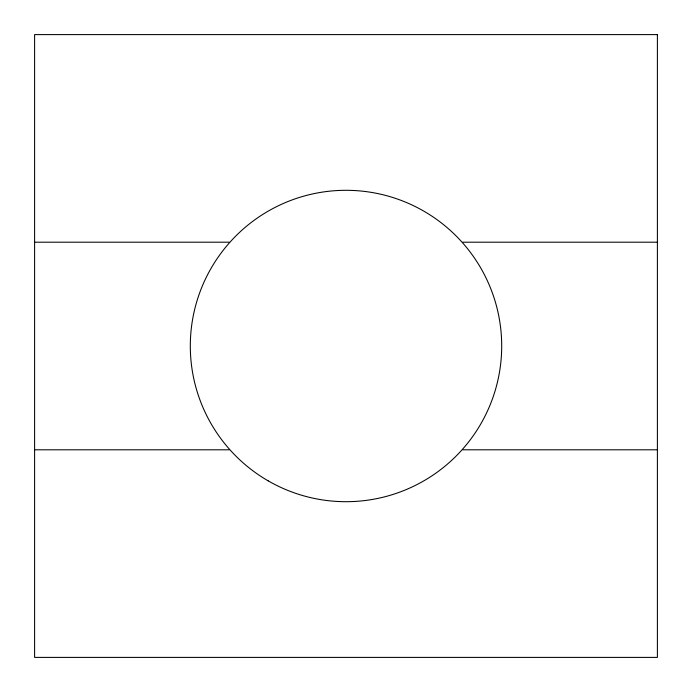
<?xml version="1.0" encoding="UTF-8"?>
<svg xmlns="http://www.w3.org/2000/svg" width="692" height="692" viewBox="0 0 692 692"><rect width="100%" height="100%" fill="white"/><g stroke="black" fill="none" stroke-linecap="round" stroke-linejoin="round"><path stroke-width="1.04" d="M34.6 242.2L229.225 242.2M462.775 242.2L657.4 242.2M34.6 449.8L229.225 449.8M462.775 449.8L657.4 449.8M657.4 34.6L34.6 34.6L34.6 657.4L657.4 657.4L657.4 34.6M268.15 480.836A155.7 155.7 0 0 0 501.7 346A155.7 155.7 0 0 0 268.15 211.164A155.7 155.7 0 0 0 268.15 480.836"/></g></svg>
